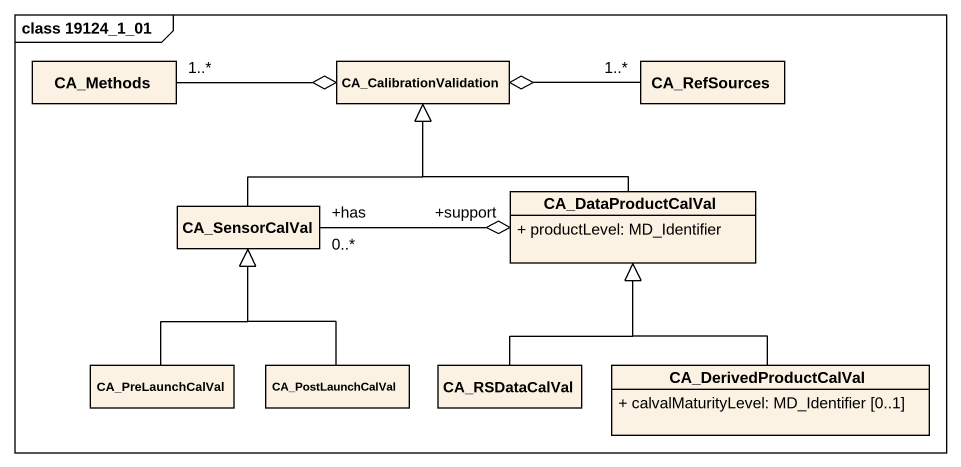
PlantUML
@startuml
mainframe class 19124_1_01
hide circle
hide empty members
skinparam classAttributeIconSize 0
class CA_Methods
class CA_CalibrationValidation
class CA_RefSources
class CA_DataProductCalVal {
  + productLevel: MD_Identifier
}
class CA_SensorCalVal
class CA_PreLaunchCalVal
class CA_PostLaunchCalVal
class CA_RSDataCalVal
class CA_DerivedProductCalVal {
  + calvalMaturityLevel: MD_Identifier [0..1]
}
CA_Methods "1..*" -right-o CA_CalibrationValidation
CA_RefSources "1..*" -left-o CA_CalibrationValidation
CA_DataProductCalVal -up-|> CA_CalibrationValidation
CA_SensorCalVal -up-|> CA_CalibrationValidation
CA_SensorCalVal "+has\n0..*" -right-o "+support" CA_DataProductCalVal
CA_PreLaunchCalVal -up-|> CA_SensorCalVal
CA_PostLaunchCalVal -up-|> CA_SensorCalVal
CA_RSDataCalVal -up-|> CA_DataProductCalVal
CA_DerivedProductCalVal -up-|> CA_DataProductCalVal
@enduml
